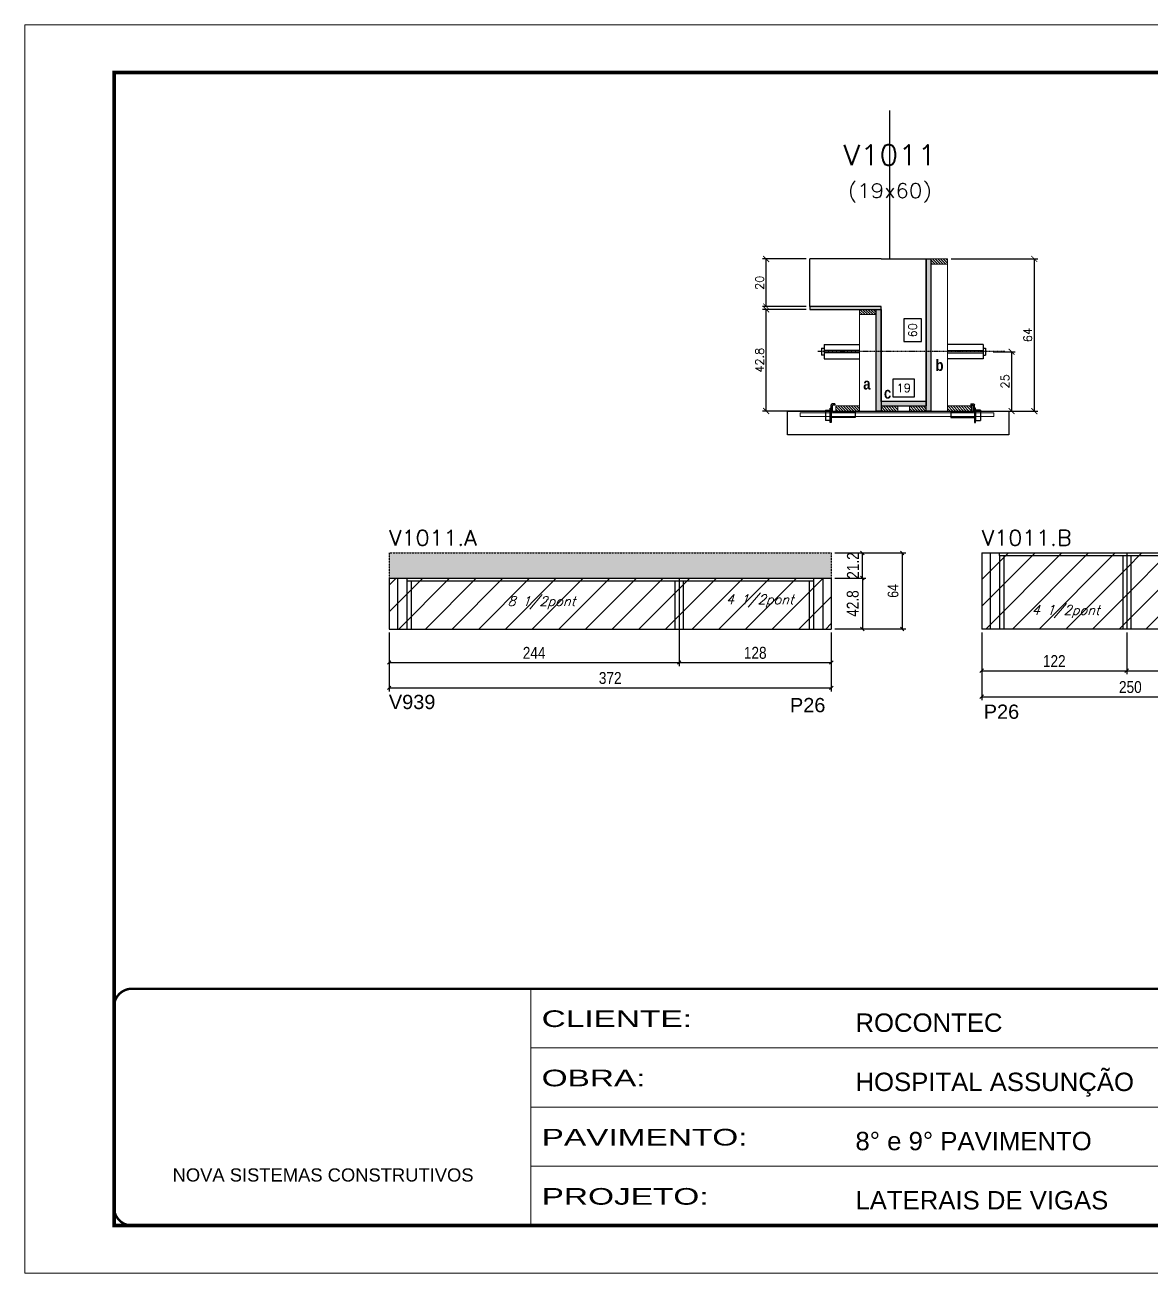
# Model space of a CAD drawing. Extents: x -20960 to -5926, y -2106 to 21915.
# Drawn here: x -7438 to -6492, y 17420 to 18470 of the extents above; entities that cross this region are included whole.
import ezdxf
from ezdxf.enums import TextEntityAlignment as Align

# ---------------------------------------------------------------- set-up
doc = ezdxf.new("R2010")
doc.units = 0
for name, pattern in [('CONTINUO', [0]), ('DASHED', [0.75, 0.5, -0.25]), ('HIDDEN', [0.375, 0.25, -0.125])]:
    doc.linetypes.add(name, pattern=pattern)
for name, color, linetype in [('5', 5, 'Continuous'), ('barrote', 251, 'Continuous'), ('COTA', 241, 'Continuous'), ('Cota Seção (2x)', 4, 'Continuous'), ('detalhes', 4, 'Continuous'), ('Painéis', 200, 'Continuous'), ('presilha', 1, 'Continuous'), ('Reaproveitamento', 251, 'Continuous'), ('SARR_2.2x7', 40, 'Continuous'), ('SARR_3.5x7', 81, 'Continuous'), ('TENSOR', 3, 'Continuous'), ('texto', 7, 'Continuous'), ('Texto de Titulo', 7, 'Continuous'), ('Texto Qtd Sarr', 242, 'Continuous')]:
    doc.layers.add(name, color=color, linetype=linetype)
for name, color, linetype, lineweight in [('CONCRETO', 251, 'Continuous', 25), ('Folhas', 255, 'Continuous', 9), ('Hachura', 251, 'Continuous', 9), ('Madeira', 126, 'Continuous', 18), ('SARRAFO DE PRESSAO', 251, 'DASHED', 9), ('SCO-___-LAJ', 2, 'Continuous', 0), ('Texto Seção', 7, 'Continuous', 15)]:
    doc.layers.add(name, color=color, linetype=linetype, lineweight=lineweight)
doc.styles.add('ARIAL', font='arial.ttf')
doc.styles.add('COTA TECNICA', font='techl___.ttf', dxfattribs={"height": 10})
doc.styles.add('COTA TECNICA-50', font='techl___.ttf', dxfattribs={"height": 9})
doc.styles.add('REGUA-120', font='ROMANS.shx', dxfattribs={"height": 15})
doc.styles.add('Romans', font='romans.shx')
doc.styles.get("Standard").update_dxf_attribs({"font": 'arial.ttf'})
doc.styles.add('TECNICA', font='techb___.ttf', dxfattribs={"height": 10})
doc.styles.add('Tecnologia', font='')
doc.styles.get('Tecnologia').set_extended_font_data('Forgotten Futurist')
doc.dimstyles.new('COTA PAINEL-50', dxfattribs={"dimtxt": 9, "dimasz": 3, "dimexe": 3, "dimexo": 3, "dimgap": 3, "dimtad": 1, "dimdec": 1, "dimzin": 12, "dimdsep": 46, "dimtxsty": 'COTA TECNICA-50', "dimblk1": 'OBLIQUE', "dimblk2": 'OBLIQUE', "dimsah": 1, "dimcen": 0.9, "dimclrd": 4, "dimclre": 4, "dimclrt": 240, "dimadec": 1, "dimazin": 3, "dimtfac": 1, "dimtdec": 1, "dimtmove": 0, "dimatfit": 3, "dimfxl": 1, "dimtolj": 1, "dimtzin": 12, "dimarcsym": 0})
doc.dimstyles.new('Cota Seção (2x)', dxfattribs={"dimtxt": 7, "dimasz": 5, "dimexe": 3, "dimexo": 3, "dimgap": 2, "dimtad": 3, "dimdec": 1, "dimlfac": 0.5, "dimzin": 12, "dimdsep": 46, "dimtxsty": 'Romans', "dimblk": 'ARCHTICK', "dimcen": 0, "dimclrd": 4, "dimclre": 4, "dimclrt": 1, "dimadec": 1, "dimazin": 3, "dimtfac": 1, "dimtdec": 1, "dimtmove": 0, "dimatfit": 3, "dimldrblk": 'OBLIQUE', "dimfxl": 1, "dimtolj": 1, "dimtzin": 12, "dimarcsym": 0})
doc.dimstyles.new('Cota Seção interna', dxfattribs={"dimtxt": 7, "dimasz": 6, "dimexe": 0.18, "dimexo": 2, "dimgap": -4, "dimtad": 3, "dimdec": 1, "dimlfac": 0.5, "dimzin": 12, "dimdsep": 46, "dimtxsty": 'Romans', "dimblk": 'ARCHTICK', "dimcen": 0.09, "dimse1": 1, "dimse2": 1, "dimsd1": 1, "dimsd2": 1, "dimclrd": 180, "dimclre": 5, "dimclrt": 1, "dimadec": 0, "dimazin": 3, "dimtfac": 1, "dimtdec": 1, "dimtofl": 0, "dimtmove": 0, "dimatfit": 3, "dimldrblk": 'ARCHTICK', "dimfxl": 1, "dimtolj": 1, "dimtzin": 0, "dimarcsym": 0})
doc.dimstyles.new('PAINEL', dxfattribs={"dimtxt": 10, "dimasz": 3, "dimexe": 3, "dimexo": 3, "dimgap": 3, "dimtad": 1, "dimdec": 1, "dimzin": 12, "dimdsep": 46, "dimtxsty": 'COTA TECNICA', "dimblk1": 'OBLIQUE', "dimblk2": 'OBLIQUE', "dimsah": 1, "dimcen": 0.9, "dimclrd": 4, "dimclre": 4, "dimclrt": 240, "dimadec": 1, "dimazin": 3, "dimtfac": 1, "dimtdec": 1, "dimtmove": 0, "dimatfit": 3, "dimfxl": 1, "dimtolj": 1, "dimtzin": 12, "dimarcsym": 0})
pattern_1 = [(45, (4755, 1148.575), (-11.22532, 11.22532), [])]

# ---------------------------------------------------------------- blocks, each defined once
blk = doc.blocks.new('9999999999')
at = {"color": 30, "linetype": 'CONTINUO'}
for p, q in [((98564.6, 34230.2), (98564.6, 34429.4)), ((98564.6, 34379.6), (99584, 34379.6)), ((98564.6, 34329.8), (99488, 34329.8)), ((98564.6, 34280), (99488, 34280))]:
    blk.add_line(p, q, dxfattribs=at)
at = {"color": 30, "linetype": 'CONTINUO', "const_width": 2}
blk.add_lwpolyline([(99584, 34230.2), (99584, 34414.4, 0.414214), (99569, 34429.4), (98229, 34429.4, 0.414214), (98214, 34414.4), (98214, 34245.2, 0.414214), (98229, 34230.2), (99584, 34230.2)], format="xyb", dxfattribs=at)
at = {"layer": 'Folhas'}
blk.add_lwpolyline([(98139, 34190.2), (99624, 34190.2), (99624, 35240.2), (98139, 35240.2)], close=True, dxfattribs=at)
at = {"layer": 'Folhas', "color": 30, "const_width": 3}
blk.add_lwpolyline([(98214, 34230.2), (99584, 34230.2), (99584, 35200.2), (98214, 35200.2)], close=True, dxfattribs=at)
at = {"color": 7, "linetype": 'Continuous', "ltscale": 5, "style": 'ARIAL'}
for s, height, p in [('ROCONTEC', 15.48, (98837.7, 34393.1)), ('HOSPITAL ASSUNÇÃO', 15.483, (98837.7, 34343.3)), ('8° e 9° PAVIMENTO', 15.483, (98837.7, 34293.5)), ('NOVA SISTEMAS CONSTRUTIVOS', 11.059, (98263.2, 34267.2)), ('LATERAIS DE VIGAS', 15.483, (98837.7, 34243.7))]:
    blk.add_text(s, height=height, dxfattribs=at).set_placement(p)
at = {"layer": 'Folhas', "color": 7, "style": 'Tecnologia', "width": 1.5}
for s, p in [('CLIENTE:', (98573.7, 34397.2)), ('OBRA:', (98573.7, 34347.3)), ('PAVIMENTO:', (98573.7, 34297.5)), ('PROJETO:', (98573.7, 34247.7))]:
    blk.add_text(s, height=14, dxfattribs=at).set_placement(p)
blk = doc.blocks.new('titulo1')
at = {"layer": 'Defpoints', "color": 252, "linetype": 'HIDDEN', "ltscale": 2}
blk.add_line((0, 0), (0, 125), dxfattribs=at)
at = {"layer": 'Defpoints', "style": 'Romans', "oblique": 15}
blk.add_attdef('FOLHA', text='', height=10, dxfattribs=at).set_placement((0, 15.6), align=Align.MIDDLE_CENTER)
at = {"layer": 'Texto Qtd Sarr', "color": 3, "style": 'Romans', "oblique": 15}
for tag, height, p in [('TITULO', 17, (0, 71.4)), ('SEÇÃO', 12, (0, 41.5))]:
    blk.add_attdef(tag, text='', height=height, dxfattribs=at).set_placement(p, align=Align.MIDDLE_CENTER)
blk = doc.blocks.new('_ArchTick')
at = {"color": 0, "linetype": 'ByBlock', "const_width": 0.15}
blk.add_lwpolyline([(-0.5, -0.5), (0.5, 0.5)], dxfattribs=at)
blk = doc.blocks.new('*D6814')
at = {"layer": 'COTA', "color": 4, "lineweight": -2, "transparency": 16777216}
for p, q in [((-6781.2, 18230.4), (-6817.9, 18230.4)), ((-6814.9, 18144.8), (-6814.9, 18230.4)), ((-6763.6, 18144.8), (-6817.9, 18144.8))]:
    blk.add_line(p, q, dxfattribs=at)
at = {"layer": 'Defpoints', "color": 0, "transparency": 16777216}
for p in [(-6814.9, 18230.4), (-6778.2, 18230.4), (-6760.6, 18144.8)]:
    blk.add_point(p, dxfattribs=at)
at = {"layer": 'COTA', "color": 4, "lineweight": -2, "transparency": 16777216, "xscale": 5, "yscale": 5, "zscale": 5}
for p, rotation in [((-6814.9, 18230.4), 90), ((-6814.9, 18144.8), 270)]:
    blk.add_blockref('_ArchTick', p, dxfattribs=dict(at, rotation=rotation))
at = {"layer": 'COTA', "color": 1, "transparency": 16777216, "insert": (-6820.4, 18187.6), "char_height": 7, "attachment_point": 5, "rotation": 90, "style": 'Romans'}
blk.add_mtext('\\A1;42.8', dxfattribs=at)
blk = doc.blocks.new('_Oblique')
at = {"color": 0, "linetype": 'ByBlock', "lineweight": -2}
blk.add_line((-0.5, -0.5), (0.5, 0.5), dxfattribs=at)
blk = doc.blocks.new('*D6815')
at = {"layer": 'COTA', "color": 4, "lineweight": -2, "transparency": 16777216}
for p, q in [((-6781.2, 18272.8), (-6817.9, 18272.8)), ((-6814.9, 18232.8), (-6814.9, 18272.8)), ((-6781.2, 18232.8), (-6817.9, 18232.8))]:
    blk.add_line(p, q, dxfattribs=at)
at = {"layer": 'Defpoints', "color": 0, "transparency": 16777216}
for p in [(-6814.9, 18272.8), (-6778.2, 18272.8), (-6778.2, 18232.8)]:
    blk.add_point(p, dxfattribs=at)
at = {"layer": 'COTA', "color": 4, "lineweight": -2, "transparency": 16777216, "xscale": 5, "yscale": 5, "zscale": 5}
for p, rotation in [((-6814.9, 18272.8), 90), ((-6814.9, 18232.8), 270)]:
    blk.add_blockref('_ArchTick', p, dxfattribs=dict(at, rotation=rotation))
at = {"layer": 'COTA', "color": 1, "transparency": 16777216, "insert": (-6820.4, 18252.8), "char_height": 7, "attachment_point": 5, "rotation": 90, "style": 'Romans'}
blk.add_mtext('\\A1;20', dxfattribs=at)
blk = doc.blocks.new('*D6816')
at = {"layer": 'Cota Seção (2x)', "color": 180, "lineweight": -2, "transparency": 16777216}
for p, q in [((-6684.2, 18222.3), (-6699.2, 18222.3)), ((-6699.2, 18222.3), (-6699.2, 18203.3)), ((-6684.2, 18203.3), (-6684.2, 18222.3)), ((-6699.2, 18203.3), (-6684.2, 18203.3))]:
    blk.add_line(p, q, dxfattribs=at)
at = {"layer": 'Defpoints', "color": 0, "transparency": 16777216}
for p in [(-6718.2, 18272.8), (-6680.2, 18272.8), (-6718.2, 18152.8)]:
    blk.add_point(p, dxfattribs=at)
at = {"layer": 'Cota Seção (2x)', "color": 1, "transparency": 16777216, "insert": (-6691.7, 18212.8), "char_height": 7, "attachment_point": 5, "rotation": 90, "style": 'Romans'}
blk.add_mtext('\\A1;60', dxfattribs=at)
blk = doc.blocks.new('PRESILHA METÁLICA 1')
at = {"layer": 'presilha'}
for p, q in [((7.5, 10.6), (7.5, 19.9)), ((12, 21), (8.6, 21)), ((9, 11.6), (9, 18.9)), ((12, 19.5), (9.6, 19.5)), ((12, 21), (12, 19.5)), ((0, 13), (6, 13)), ((0, 13), (0, 0)), ((6, 0), (0, 0)), ((6, 15.5), (7.5, 15.5)), ((6, -2.5), (6, 15.5)), ((6, 13), (6, 0)), ((7.5, 15.5), (7.5, -2.5)), ((37.5, 4.1), (7.5, 4.1)), ((37.5, 11), (9.6, 11)), ((37.5, 11), (37.5, 4.1)), ((7.5, -2.5), (6, -2.5))]:
    blk.add_line(p, q, dxfattribs=at)
for centre, radius, start, end in [((8.6, 19.9), 1.14, 90, 180), ((9.6, 18.9), 0.57, 90, 180), ((9.6, 11.6), 0.57, 180, 270)]:
    blk.add_arc(centre, radius, start, end, dxfattribs=at)
blk = doc.blocks.new('*D6812')
at = {"layer": 'Cota Seção (2x)', "color": 180, "lineweight": -2, "transparency": 16777216}
for p, q in [((-6690.2, 18171.8), (-6708.2, 18171.8)), ((-6708.2, 18171.8), (-6708.2, 18156.8)), ((-6690.2, 18156.8), (-6690.2, 18171.8)), ((-6708.2, 18156.8), (-6690.2, 18156.8))]:
    blk.add_line(p, q, dxfattribs=at)
at = {"layer": 'Defpoints', "color": 0, "transparency": 16777216}
for p in [(-6718.2, 18152.8), (-6718.2, 18144.8), (-6680.2, 18144.8)]:
    blk.add_point(p, dxfattribs=at)
at = {"layer": 'Cota Seção (2x)', "color": 1, "transparency": 16777216, "insert": (-6699.2, 18164.3), "char_height": 7, "attachment_point": 5, "style": 'Romans'}
blk.add_mtext('\\A1;19', dxfattribs=at)
blk = doc.blocks.new('*D6817')
at = {"layer": 'COTA', "color": 4, "lineweight": -2, "transparency": 16777216}
for p, q in [((-6659.2, 18272.8), (-6586.3, 18272.8)), ((-6589.3, 18272.8), (-6589.3, 18144.8)), ((-6659.2, 18144.8), (-6586.3, 18144.8))]:
    blk.add_line(p, q, dxfattribs=at)
at = {"layer": 'Defpoints', "color": 0, "transparency": 16777216}
for p in [(-6662.2, 18272.8), (-6662.2, 18144.8), (-6589.3, 18144.8)]:
    blk.add_point(p, dxfattribs=at)
at = {"layer": 'COTA', "color": 4, "lineweight": -2, "transparency": 16777216, "xscale": 5, "yscale": 5, "zscale": 5}
for p, rotation in [((-6589.3, 18272.8), 90), ((-6589.3, 18144.8), 270)]:
    blk.add_blockref('_ArchTick', p, dxfattribs=dict(at, rotation=rotation))
at = {"layer": 'COTA', "color": 1, "transparency": 16777216, "insert": (-6594.8, 18208.8), "char_height": 7, "attachment_point": 5, "rotation": 90, "style": 'Romans'}
blk.add_mtext('\\A1;64', dxfattribs=at)
blk = doc.blocks.new('*D6813')
at = {"layer": 'COTA', "color": 4, "lineweight": -2, "transparency": 16777216}
for p, q in [((-6623.9, 18194.8), (-6605.4, 18194.8)), ((-6608.4, 18194.8), (-6608.4, 18144.8)), ((-6623.9, 18144.8), (-6605.4, 18144.8))]:
    blk.add_line(p, q, dxfattribs=at)
at = {"layer": 'Defpoints', "color": 0, "transparency": 16777216}
for p in [(-6626.9, 18194.8), (-6626.9, 18144.8), (-6608.4, 18144.8)]:
    blk.add_point(p, dxfattribs=at)
at = {"layer": 'COTA', "color": 4, "lineweight": -2, "transparency": 16777216, "xscale": 5, "yscale": 5, "zscale": 5}
for p, rotation in [((-6608.4, 18194.8), 90), ((-6608.4, 18144.8), 270)]:
    blk.add_blockref('_ArchTick', p, dxfattribs=dict(at, rotation=rotation))
at = {"layer": 'COTA', "color": 1, "transparency": 16777216, "insert": (-6613.9, 18169.8), "char_height": 7, "attachment_point": 5, "rotation": 90, "style": 'Romans'}
blk.add_mtext('\\A1;25', dxfattribs=at)
blk = doc.blocks.new('*D6818')
at = {"layer": 'COTA', "color": 4, "linetype": 'ByBlock', "lineweight": -2, "transparency": 16777216}
for p, q in [((-6888.1, 17968.5), (-6888.1, 17930.3)), ((-7132.1, 17958.5), (-7132.1, 17930.3)), ((-7132.1, 17933.3), (-6888.1, 17933.3))]:
    blk.add_line(p, q, dxfattribs=at)
at = {"layer": 'Defpoints', "color": 0, "linetype": 'ByBlock', "transparency": 16777216}
for p in [(-6888.1, 17971.5), (-7132.1, 17961.5), (-6888.1, 17933.3)]:
    blk.add_point(p, dxfattribs=at)
at = {"layer": 'COTA', "color": 4, "linetype": 'ByBlock', "lineweight": -2, "transparency": 16777216, "xscale": 3, "yscale": 3, "zscale": 3, "rotation": 180}
blk.add_blockref('_Oblique', (-7132.1, 17933.3), dxfattribs=at)
at = {"layer": 'COTA', "color": 4, "linetype": 'ByBlock', "lineweight": -2, "transparency": 16777216, "xscale": 3, "yscale": 3, "zscale": 3}
blk.add_blockref('_Oblique', (-6888.1, 17933.3), dxfattribs=at)
at = {"layer": 'COTA', "color": 240, "linetype": 'ByBlock', "transparency": 16777216, "insert": (-7010.1, 17941.4), "char_height": 10, "attachment_point": 5, "style": 'COTA TECNICA'}
blk.add_mtext('\\A1;244', dxfattribs=at)
blk = doc.blocks.new('*D6819')
at = {"layer": 'COTA', "color": 4, "linetype": 'ByBlock', "lineweight": -2, "transparency": 16777216}
for p, q in [((-6888.1, 17968.5), (-6888.1, 17930.3)), ((-6760.1, 17958.5), (-6760.1, 17930.3)), ((-6888.1, 17933.3), (-6760.1, 17933.3))]:
    blk.add_line(p, q, dxfattribs=at)
at = {"layer": 'Defpoints', "color": 0, "linetype": 'ByBlock', "transparency": 16777216}
for p in [(-6888.1, 17971.5), (-6760.1, 17961.5), (-6760.1, 17933.3)]:
    blk.add_point(p, dxfattribs=at)
at = {"layer": 'COTA', "color": 4, "linetype": 'ByBlock', "lineweight": -2, "transparency": 16777216, "xscale": 3, "yscale": 3, "zscale": 3, "rotation": 180}
blk.add_blockref('_Oblique', (-6888.1, 17933.3), dxfattribs=at)
at = {"layer": 'COTA', "color": 4, "linetype": 'ByBlock', "lineweight": -2, "transparency": 16777216, "xscale": 3, "yscale": 3, "zscale": 3}
blk.add_blockref('_Oblique', (-6760.1, 17933.3), dxfattribs=at)
at = {"layer": 'COTA', "color": 240, "linetype": 'ByBlock', "transparency": 16777216, "insert": (-6824.1, 17941.4), "char_height": 10, "attachment_point": 5, "style": 'COTA TECNICA'}
blk.add_mtext('\\A1;128', dxfattribs=at)
blk = doc.blocks.new('*D6820')
at = {"layer": 'COTA', "color": 4, "linetype": 'ByBlock', "lineweight": -2, "transparency": 16777216}
for p, q in [((-6757.1, 18004.3), (-6730.9, 18004.3)), ((-6733.9, 18004.3), (-6733.9, 17961.5)), ((-6757.1, 17961.5), (-6730.9, 17961.5))]:
    blk.add_line(p, q, dxfattribs=at)
at = {"layer": 'Defpoints', "color": 0, "linetype": 'ByBlock', "transparency": 16777216}
for p in [(-6760.1, 18004.3), (-6760.1, 17961.5), (-6733.9, 17961.5)]:
    blk.add_point(p, dxfattribs=at)
at = {"layer": 'COTA', "color": 4, "linetype": 'ByBlock', "lineweight": -2, "transparency": 16777216, "xscale": 3, "yscale": 3, "zscale": 3}
for p, rotation in [((-6733.9, 18004.3), 90), ((-6733.9, 17961.5), 270)]:
    blk.add_blockref('_Oblique', p, dxfattribs=dict(at, rotation=rotation))
at = {"layer": 'COTA', "color": 240, "linetype": 'ByBlock', "transparency": 16777216, "insert": (-6742, 17982.9), "char_height": 10, "attachment_point": 5, "rotation": 90, "style": 'COTA TECNICA'}
blk.add_mtext('\\A1;42.8', dxfattribs=at)
blk = doc.blocks.new('*D6821')
at = {"layer": 'COTA', "color": 4, "linetype": 'ByBlock', "lineweight": -2, "transparency": 16777216}
for p, q in [((-6757.1, 18025.5), (-6730.9, 18025.5)), ((-6733.9, 18004.3), (-6733.9, 18025.5)), ((-6757.1, 18004.3), (-6730.9, 18004.3))]:
    blk.add_line(p, q, dxfattribs=at)
at = {"layer": 'Defpoints', "color": 0, "linetype": 'ByBlock', "transparency": 16777216}
for p in [(-6760.1, 18025.5), (-6733.9, 18025.5), (-6760.1, 18004.3)]:
    blk.add_point(p, dxfattribs=at)
at = {"layer": 'COTA', "color": 4, "linetype": 'ByBlock', "lineweight": -2, "transparency": 16777216, "xscale": 3, "yscale": 3, "zscale": 3}
for p, rotation in [((-6733.9, 18025.5), 90), ((-6733.9, 18004.3), 270)]:
    blk.add_blockref('_Oblique', p, dxfattribs=dict(at, rotation=rotation))
at = {"layer": 'COTA', "color": 240, "linetype": 'ByBlock', "transparency": 16777216, "insert": (-6741.9, 18014.9), "char_height": 10, "attachment_point": 5, "rotation": 90, "style": 'COTA TECNICA'}
blk.add_mtext('\\A1;21.2', dxfattribs=at)
blk = doc.blocks.new('*D6822')
at = {"layer": 'COTA', "color": 4, "linetype": 'ByBlock', "lineweight": -2, "transparency": 16777216}
for p, q in [((-6633.5, 17958.5), (-6633.5, 17923.4)), ((-6511.5, 17958.5), (-6511.5, 17923.4)), ((-6633.5, 17926.4), (-6511.5, 17926.4))]:
    blk.add_line(p, q, dxfattribs=at)
at = {"layer": 'Defpoints', "color": 0, "linetype": 'ByBlock', "transparency": 16777216}
for p in [(-6633.5, 17961.5), (-6511.5, 17961.5), (-6511.5, 17926.4)]:
    blk.add_point(p, dxfattribs=at)
at = {"layer": 'COTA', "color": 4, "linetype": 'ByBlock', "lineweight": -2, "transparency": 16777216, "xscale": 3, "yscale": 3, "zscale": 3, "rotation": 180}
blk.add_blockref('_Oblique', (-6633.5, 17926.4), dxfattribs=at)
at = {"layer": 'COTA', "color": 4, "linetype": 'ByBlock', "lineweight": -2, "transparency": 16777216, "xscale": 3, "yscale": 3, "zscale": 3}
blk.add_blockref('_Oblique', (-6511.5, 17926.4), dxfattribs=at)
at = {"layer": 'COTA', "color": 240, "linetype": 'ByBlock', "transparency": 16777216, "insert": (-6572.5, 17934.5), "char_height": 10, "attachment_point": 5, "style": 'COTA TECNICA'}
blk.add_mtext('\\A1;122', dxfattribs=at)
blk = doc.blocks.new('*D6823')
at = {"layer": 'COTA', "color": 4, "linetype": 'ByBlock', "lineweight": -2, "transparency": 16777216}
for p, q in [((-6511.5, 17958.5), (-6511.5, 17923.4)), ((-6383.5, 17958.5), (-6383.5, 17923.4)), ((-6511.5, 17926.4), (-6383.5, 17926.4))]:
    blk.add_line(p, q, dxfattribs=at)
at = {"layer": 'Defpoints', "color": 0, "linetype": 'ByBlock', "transparency": 16777216}
for p in [(-6511.5, 17961.5), (-6383.5, 17961.5), (-6383.5, 17926.4)]:
    blk.add_point(p, dxfattribs=at)
at = {"layer": 'COTA', "color": 4, "linetype": 'ByBlock', "lineweight": -2, "transparency": 16777216, "xscale": 3, "yscale": 3, "zscale": 3, "rotation": 180}
blk.add_blockref('_Oblique', (-6511.5, 17926.4), dxfattribs=at)
at = {"layer": 'COTA', "color": 4, "linetype": 'ByBlock', "lineweight": -2, "transparency": 16777216, "xscale": 3, "yscale": 3, "zscale": 3}
blk.add_blockref('_Oblique', (-6383.5, 17926.4), dxfattribs=at)
at = {"layer": 'COTA', "color": 240, "linetype": 'ByBlock', "transparency": 16777216, "insert": (-6447.5, 17934.5), "char_height": 10, "attachment_point": 5, "style": 'COTA TECNICA'}
blk.add_mtext('\\A1;128', dxfattribs=at)
blk = doc.blocks.new('*D6827')
at = {"layer": 'COTA', "color": 4, "linetype": 'ByBlock', "lineweight": -2, "transparency": 16777216}
for p, q in [((-7132.1, 17958.5), (-7132.1, 17909)), ((-6760.1, 17958.5), (-6760.1, 17909)), ((-7132.1, 17912), (-6760.1, 17912))]:
    blk.add_line(p, q, dxfattribs=at)
at = {"layer": 'Defpoints', "color": 0, "linetype": 'ByBlock', "transparency": 16777216}
for p in [(-7132.1, 17961.5), (-6760.1, 17961.5), (-6760.1, 17912)]:
    blk.add_point(p, dxfattribs=at)
at = {"layer": 'COTA', "color": 4, "linetype": 'ByBlock', "lineweight": -2, "transparency": 16777216, "xscale": 3, "yscale": 3, "zscale": 3, "rotation": 180}
blk.add_blockref('_Oblique', (-7132.1, 17912), dxfattribs=at)
at = {"layer": 'COTA', "color": 4, "linetype": 'ByBlock', "lineweight": -2, "transparency": 16777216, "xscale": 3, "yscale": 3, "zscale": 3}
blk.add_blockref('_Oblique', (-6760.1, 17912), dxfattribs=at)
at = {"layer": 'COTA', "color": 240, "linetype": 'ByBlock', "transparency": 16777216, "insert": (-6946.1, 17920.2), "char_height": 10, "attachment_point": 5, "style": 'COTA TECNICA'}
blk.add_mtext('\\A1;372', dxfattribs=at)
blk = doc.blocks.new('*D6828')
at = {"layer": 'COTA', "color": 4, "linetype": 'ByBlock', "lineweight": -2, "transparency": 16777216}
for p, q in [((-6633.5, 17958.5), (-6633.5, 17901.5)), ((-6383.5, 17958.5), (-6383.5, 17901.5)), ((-6633.5, 17904.5), (-6383.5, 17904.5))]:
    blk.add_line(p, q, dxfattribs=at)
at = {"layer": 'Defpoints', "color": 0, "linetype": 'ByBlock', "transparency": 16777216}
for p in [(-6633.5, 17961.5), (-6383.5, 17961.5), (-6383.5, 17904.5)]:
    blk.add_point(p, dxfattribs=at)
at = {"layer": 'COTA', "color": 4, "linetype": 'ByBlock', "lineweight": -2, "transparency": 16777216, "xscale": 3, "yscale": 3, "zscale": 3, "rotation": 180}
blk.add_blockref('_Oblique', (-6633.5, 17904.5), dxfattribs=at)
at = {"layer": 'COTA', "color": 4, "linetype": 'ByBlock', "lineweight": -2, "transparency": 16777216, "xscale": 3, "yscale": 3, "zscale": 3}
blk.add_blockref('_Oblique', (-6383.5, 17904.5), dxfattribs=at)
at = {"layer": 'COTA', "color": 240, "linetype": 'ByBlock', "transparency": 16777216, "insert": (-6508.5, 17912.6), "char_height": 10, "attachment_point": 5, "style": 'COTA TECNICA'}
blk.add_mtext('\\A1;250', dxfattribs=at)
blk = doc.blocks.new('*D6830')
at = {"layer": 'COTA', "color": 4, "lineweight": -2, "transparency": 16777216}
for p, q in [((-6757.1, 18025.5), (-6697.5, 18025.5)), ((-6700.5, 18025.5), (-6700.5, 17961.5)), ((-6757.1, 17961.5), (-6697.5, 17961.5))]:
    blk.add_line(p, q, dxfattribs=at)
at = {"layer": 'Defpoints', "color": 0, "transparency": 16777216}
for p in [(-6760.1, 18025.5), (-6760.1, 17961.5), (-6700.5, 17961.5)]:
    blk.add_point(p, dxfattribs=at)
at = {"layer": 'COTA', "color": 4, "lineweight": -2, "transparency": 16777216, "xscale": 3, "yscale": 3, "zscale": 3}
for p, rotation in [((-6700.5, 18025.5), 90), ((-6700.5, 17961.5), 270)]:
    blk.add_blockref('_Oblique', p, dxfattribs=dict(at, rotation=rotation))
at = {"layer": 'COTA', "color": 240, "transparency": 16777216, "insert": (-6708.1, 17993.5), "char_height": 9, "attachment_point": 5, "rotation": 90, "style": 'COTA TECNICA-50'}
blk.add_mtext('\\A1;64', dxfattribs=at)

msp = doc.modelspace()

# ---------------------------------------------------------------- hatches: boundary and pattern name
at = {"layer": 'COTA', "linetype": 'DASHED', "ltscale": 0.3}
h = msp.add_hatch(dxfattribs=at)
h.set_pattern_fill('AR-CONC', color=256, scale=0.03)
h.set_pattern_definition([(50, (-139830.9504, -15491.048), (5.46554007, -0.47817257), [0.5715, -6.2865]), (355, (-139830.9504, -15491.048), (-1.05730264, 5.73170536), [0.4572, -5.02921753]), (100.4514447, (-139830.495, -15491.088), (4.40823741, 5.25353256), [0.48570026, -5.34270734]), (46.1842, (-139830.9504, -15489.524), (8.13237123, -1.26126984), [0.85725, -9.42975]), (96.6355576, (-139830.273, -15489.629), (7.122124, 7.42278374), [0.7285507, -8.01406824]), (351.184151, (-139830.95, -15489.524), (7.122124, 7.42278374), [0.685799, -7.54379196]), (21, (-139830.1884, -15489.905), (4.54843174, -3.06795595), [0.5715, -6.2865]), (326, (-139830.1884, -15489.905), (1.85406085, 5.52563898), [0.4572, -5.0292]), (71.451445, (-139829.8094, -15490.1606), (6.40249258, 2.45768307), [0.48570026, -5.34269813]), (37.5, (-139830.9504, -15491.048), (0.092658098, 2.536651166), [0, -4.96824, 0, -5.1054, 0, -5.04825]), (7.5, (-139830.9504, -15491.048), (2.004589875, 3.005417245), [0, -2.91084, 0, -4.85394, 0, -1.92405]), (327.5, (-139832.6497, -15491.048), (4.067717855, -0.17186232), [0, -1.905, 0, -5.9436, 0, -7.8867]), (317.5, (-139833.4117, -15491.048), (4.44387544, 0.76279473), [0, -2.4765, 0, -3.94716, 0, -5.6007])])
h.paths.add_polyline_path([(-6760.1, 18004.25), (-6760.1, 18025.45), (-7132.1, 18025.45), (-7132.1, 18004.25)])
at = {"layer": 'Hachura'}
h = msp.add_hatch(color=256, dxfattribs=at)
h.dxf.hatch_style = 1
h.paths.add_polyline_path([(-6680.23, 18272.8), (-6676.23, 18272.8), (-6676.23, 18144.8), (-6680.23, 18144.8)])
h = msp.add_hatch(dxfattribs=at)
h.set_pattern_fill('ANSI31', color=256, scale=0.5, angle=270, style=0)
h.set_pattern_definition([(315, (16169.5916, 9965.1546), (1.12253202, 1.12253202), [])])
h.paths.add_polyline_path([(-6662.23, 18268.4), (-6662.23, 18272.8), (-6676.23, 18272.8), (-6676.23, 18268.4)])
h = msp.add_hatch(color=256, dxfattribs=at)
h.dxf.hatch_style = 1
h.paths.add_polyline_path([(-6718.23, 18230.42), (-6718.23, 18232.82), (-6778.23, 18232.82), (-6778.23, 18230.42)])
h = msp.add_hatch(dxfattribs=at)
h.set_pattern_fill('ANSI31', color=256, scale=0.5, angle=270, style=0)
h.set_pattern_definition([(315, (16229.5916, 9922.7804), (1.12253202, 1.12253202), [])])
h.paths.add_polyline_path([(-6722.23, 18226.02), (-6722.23, 18230.42), (-6736.23, 18230.42), (-6736.23, 18226.02)])
h = msp.add_hatch(color=256, dxfattribs=at)
h.dxf.hatch_style = 1
h.paths.add_polyline_path([(-6722.23, 18230.42), (-6718.23, 18230.42), (-6718.23, 18144.8), (-6722.23, 18144.8)])
h = msp.add_hatch(dxfattribs=at)
h.set_pattern_fill('ANSI31', color=256, scale=0.5, angle=270, style=0)
h.set_pattern_definition([(315, (16229.5916, 9915.1546), (1.12253202, 1.12253202), [])])
h.paths.add_polyline_path([(-6756.23, 18144.8), (-6756.23, 18149.2), (-6736.23, 18149.2), (-6736.23, 18144.8)])
h = msp.add_hatch(color=256, dxfattribs=at)
h.dxf.hatch_style = 1
h.paths.add_polyline_path([(-6680.23, 18149.2), (-6680.23, 18152.8), (-6718.23, 18152.8), (-6718.23, 18149.2)])
h = msp.add_hatch(dxfattribs=at)
h.set_pattern_fill('ANSI31', color=256, scale=0.5, angle=270, style=0)
h.set_pattern_definition([(315, (16238.3916, 9915.1546), (1.12253202, 1.12253202), [])])
h.paths.add_polyline_path([(-6718.23, 18144.8), (-6718.23, 18149.2), (-6704.23, 18149.2), (-6704.23, 18144.8)])
h = msp.add_hatch(dxfattribs=at)
h.set_pattern_fill('ANSI31', color=256, scale=0.5, angle=270, style=0)
h.set_pattern_definition([(315, (16238.3937, 9915.1546), (1.12253202, 1.12253202), [])])
h.paths.add_polyline_path([(-6680.23, 18144.8), (-6680.23, 18149.2), (-6694.23, 18149.2), (-6694.23, 18144.8)])
h = msp.add_hatch(dxfattribs=at)
h.set_pattern_fill('ANSI31', color=256, scale=0.5, angle=270, style=0)
h.set_pattern_definition([(315, (16135.5916, 9915.1546), (1.12253202, 1.12253202), [])])
h.paths.add_polyline_path([(-6662.23, 18144.8), (-6662.23, 18149.2), (-6642.23, 18149.2), (-6642.23, 18144.8)])
at = {"layer": 'Reaproveitamento', "transparency": 33554684}
h = msp.add_hatch(dxfattribs=at)
h.set_pattern_fill('ANSI31', color=256, scale=5)
h.set_pattern_definition(pattern_1)
h.paths.add_polyline_path([(-6511.45, 18025.45), (-6633.45, 18025.45), (-6633.45, 17961.45), (-6511.45, 17961.45)])
h = msp.add_hatch(dxfattribs=at)
h.set_pattern_fill('ANSI31', color=256, scale=5)
h.set_pattern_definition(pattern_1)
h.paths.add_polyline_path([(-6383.45, 17961.45), (-6383.45, 18025.45), (-6511.45, 18025.45), (-6511.45, 17961.45)])
h = msp.add_hatch(dxfattribs=at)
h.set_pattern_fill('ANSI31', color=256, scale=5)
h.set_pattern_definition(pattern_1)
h.paths.add_polyline_path([(-6888.1, 17961.45), (-6888.1, 18004.25), (-7132.1, 18004.25), (-7132.1, 17961.45)])
h = msp.add_hatch(dxfattribs=at)
h.set_pattern_fill('ANSI31', color=256, scale=5)
h.set_pattern_definition(pattern_1)
h.paths.add_polyline_path([(-6760.1, 17961.45), (-6760.1, 18004.25), (-6888.1, 18004.25), (-6888.1, 17961.45)])

# ---------------------------------------------------------------- linework, layer by layer
at = {"ltscale": 3}
for p, q in [((-6768.23, 18197.85), (-6768.23, 18191.85)), ((-6768.23, 18197.85), (-6766.23, 18197.85)), ((-6766.23, 18200.85), (-6766.23, 18188.85)), ((-6766.23, 18200.85), (-6736.23, 18200.85)), ((-6632.23, 18200.85), (-6662.23, 18200.85)), ((-6632.23, 18200.85), (-6632.23, 18188.85)), ((-6632.23, 18197.85), (-6630.23, 18197.85)), ((-6630.23, 18197.85), (-6630.23, 18191.85)), ((-6766.23, 18191.85), (-6768.23, 18191.85)), ((-6736.23, 18195.85), (-6766.23, 18195.85)), ((-6736.23, 18193.85), (-6766.23, 18193.85)), ((-6766.23, 18188.85), (-6736.23, 18188.85)), ((-6662.23, 18195.85), (-6632.23, 18195.85)), ((-6662.23, 18193.85), (-6632.23, 18193.85)), ((-6632.23, 18188.85), (-6662.23, 18188.85)), ((-6632.23, 18191.85), (-6630.23, 18191.85))]:
    msp.add_line(p, q, dxfattribs=at)
at = {"layer": 'barrote'}
msp.add_lwpolyline([(-6610.86, 18124.8), (-6796.83, 18124.8), (-6796.83, 18144.8), (-6610.86, 18144.8)], close=True, dxfattribs=at)
at = {"layer": 'CONCRETO'}
for p, q in [((-6718.23, 18272.82), (-6778.23, 18272.82)), ((-6718.23, 18272.8), (-6718.23, 18272.8))]:
    msp.add_line(p, q, dxfattribs=at)
msp.add_lwpolyline([(-6718.23, 18272.8), (-6718.23, 18272.8), (-6680.23, 18272.8), (-6680.23, 18149.2), (-6680.23, 18149.2), (-6680.23, 18152.8), (-6718.23, 18152.8), (-6718.23, 18232.82), (-6778.23, 18232.82), (-6778.23, 18272.82)], dxfattribs=at)
at = {"layer": 'COTA', "linetype": 'DASHED', "ltscale": 0.3}
for p, q in [((-7132.1, 18025.45), (-6760.1, 18025.45)), ((-7132.1, 18025.45), (-7132.1, 18004.25)), ((-6760.1, 18025.45), (-6760.1, 18004.25))]:
    msp.add_line(p, q, dxfattribs=at)
at = {"layer": 'Madeira'}
for points in [[(-6662.23, 18268.4), (-6662.23, 18272.8), (-6676.23, 18272.8), (-6676.23, 18268.4)], [(-6662.23, 18272.8), (-6676.23, 18272.8), (-6676.23, 18144.8), (-6662.23, 18144.8)], [(-6722.23, 18226.02), (-6722.23, 18230.42), (-6736.23, 18230.42), (-6736.23, 18226.02)], [(-6722.23, 18230.42), (-6736.23, 18230.42), (-6736.23, 18144.8), (-6722.23, 18144.8)], [(-6756.23, 18144.8), (-6756.23, 18149.2), (-6736.23, 18149.2), (-6736.23, 18144.8)], [(-6718.23, 18144.8), (-6718.23, 18149.2), (-6704.23, 18149.2), (-6704.23, 18144.8)], [(-6680.23, 18144.8), (-6680.23, 18149.2), (-6694.23, 18149.2), (-6694.23, 18144.8)], [(-6662.23, 18144.8), (-6662.23, 18149.2), (-6642.23, 18149.2), (-6642.23, 18144.8)]]:
    msp.add_lwpolyline(points, close=True, dxfattribs=at)
at = {"layer": 'Painéis', "linetype": 'ByBlock'}
for p, q in [((-6633.45, 18025.45), (-6383.45, 18025.45)), ((-6633.45, 18025.45), (-6633.45, 17961.45)), ((-6511.45, 18025.45), (-6511.45, 17961.45)), ((-7132.1, 18004.25), (-6760.1, 18004.25)), ((-7132.1, 18004.25), (-7132.1, 17961.45)), ((-6888.1, 18004.25), (-6888.1, 17961.45)), ((-6760.1, 18004.25), (-6760.1, 17961.45)), ((-7132.1, 17961.45), (-6760.1, 17961.45)), ((-6383.45, 17961.45), (-6633.45, 17961.45))]:
    msp.add_line(p, q, dxfattribs=at)
at = {"layer": 'Painéis'}
for points in [[(-6680.23, 18272.8), (-6676.23, 18272.8), (-6676.23, 18144.8), (-6680.23, 18144.8)], [(-6718.23, 18230.42), (-6718.23, 18232.82), (-6778.23, 18232.82), (-6778.23, 18230.42)], [(-6722.23, 18230.42), (-6718.23, 18230.42), (-6718.23, 18144.8), (-6722.23, 18144.8)], [(-6680.23, 18149.2), (-6680.23, 18152.8), (-6718.23, 18152.8), (-6718.23, 18149.2)]]:
    msp.add_lwpolyline(points, close=True, dxfattribs=at)
at = {"layer": 'SARR_2.2x7', "linetype": 'Continuous', "ltscale": 50}
for p, q in [((-6626.45, 18025.45), (-6626.45, 17961.45)), ((-6618.45, 18023.25), (-6618.45, 18025.45)), ((-6618.45, 18023.25), (-6511.45, 18023.25)), ((-6511.45, 18023.25), (-6398.45, 18023.25)), ((-7125.1, 18004.25), (-7125.1, 17961.45)), ((-7117.1, 18002.05), (-6888.1, 18002.05)), ((-6888.1, 18002.05), (-6775.1, 18002.05)), ((-6767.1, 18004.25), (-6767.1, 17961.45))]:
    msp.add_line(p, q, dxfattribs=at)
at = {"layer": 'SARR_3.5x7'}
for p, q in [((-6618.45, 18023.25), (-6618.45, 17961.45)), ((-6614.95, 18023.25), (-6614.95, 17961.45)), ((-6514.95, 18023.25), (-6514.95, 17961.45)), ((-6507.95, 18023.25), (-6507.95, 17961.45)), ((-7117.1, 18004.25), (-7117.1, 17961.45)), ((-7113.6, 18002.05), (-7113.6, 17961.45)), ((-6891.6, 18002.05), (-6891.6, 17961.45)), ((-6884.6, 18002.05), (-6884.6, 17961.45)), ((-6778.6, 18002.05), (-6778.6, 17961.45)), ((-6775.1, 18004.25), (-6775.1, 17961.45))]:
    msp.add_line(p, q, dxfattribs=at)
at = {"layer": 'SCO-___-LAJ', "color": 1}
msp.add_lwpolyline([(-6623.37, 18143.46), (-6786.17, 18143.46), (-6786.17, 18140.27), (-6623.37, 18140.27)], close=True, dxfattribs=at)
at = {"layer": 'TENSOR', "linetype": 'HIDDEN', "ltscale": 0.5}
msp.add_line((-6614.23, 18194.85), (-6771.53, 18194.85), dxfattribs=at)

# ---------------------------------------------------------------- block references
at = {"layer": 'presilha', "yscale": 0.6666666666666666, "zscale": 0.6666666666666666}
for p, xscale in [((-6765.09, 18136.83), 0.6666666666666666), ((-6634.65, 18136.83), -0.6666666666666666)]:
    msp.add_blockref('PRESILHA METÁLICA 1', p, dxfattribs=dict(at, xscale=xscale))
at = {"layer": 'SARRAFO DE PRESSAO', "color": 6, "linetype": 'ByBlock'}
msp.add_blockref('9999999999', (-105577.48, -16770.54), dxfattribs=at)
at = {"layer": 'Texto Seção'}
ref = msp.add_blockref('titulo1', (-6710.91, 18272.8), dxfattribs=at)
ref.add_attrib('TITULO', 'V1011', dxfattribs={"layer": 'Texto de Titulo', "color": 7, "height": 17, "style": 'Romans', "width": 1.1}).set_placement((-6710.91, 18360.3), align=Align.MIDDLE_CENTER)
ref.add_attrib('SEÇÃO', '(19x60)', dxfattribs={"layer": 'Texto de Titulo', "color": 7, "height": 12, "style": 'Romans', "width": 1.1}).set_placement((-6710.91, 18330.3), align=Align.MIDDLE_CENTER)

# ---------------------------------------------------------------- texts
at = {"layer": '5', "linetype": 'Continuous'}
for s, p in [('V939', (-7132.33, 17894.11)), ('P26', (-6794.88, 17891.48)), ('P26', (-6631.85, 17885.92))]:
    msp.add_text(s, height=12, rotation=0.00004, dxfattribs=at).set_placement(p)
at = {"layer": 'detalhes', "style": 'TECNICA'}
for s, p in [('b', (-6672.4, 18178.61)), ('a', (-6733.23, 18162.99)), ('c', (-6715.8, 18155.29))]:
    msp.add_text(s, height=9.6, dxfattribs=at).set_placement(p)
at = {"layer": 'texto', "color": 2, "char_height": 8, "attachment_point": 5, "style": 'Romans'}
for s, insert in [('{\\Q19;\\C256;8 1/2pont}', (-7004, 17983.61)), ('{\\Q19;\\C256;4 1/2pont}', (-6820.27, 17985.07)), ('{\\Q19;\\C256;4 1/2pont}', (-6562.89, 17976.2))]:
    msp.add_mtext(s, dxfattribs=dict(at, insert=insert))
at = {"layer": 'Texto Seção', "style": 'REGUA-120', "width": 1.05}
for s, p in [('V1011.A', (-7132.1, 18031.64)), ('V1011.B', (-6633.45, 18031.64))]:
    msp.add_text(s, height=13, dxfattribs=at).set_placement(p)

# ---------------------------------------------------------------- dimensions: what is measured, and where the dimension line sits
at = {"layer": 'COTA'}
for base, p1, p2, dimstyle, picture, middle in [((-6814.94, 18272.82), (-6778.23, 18232.82), (-6778.23, 18272.82), 'Cota Seção (2x)', '*D6815', (-6820.44, 18252.82)), ((-6589.26, 18144.8), (-6662.23, 18272.8), (-6662.23, 18144.8), 'Cota Seção (2x)', '*D6817', (-6594.76, 18208.8)), ((-6814.94, 18230.42), (-6760.63, 18144.8), (-6778.23, 18230.42), 'Cota Seção (2x)', '*D6814', (-6820.44, 18187.61)), ((-6608.37, 18144.8), (-6626.92, 18194.77), (-6626.92, 18144.8), 'Cota Seção (2x)', '*D6813', (-6613.87, 18169.78)), ((-6700.49, 17961.45), (-6760.1, 18025.45), (-6760.1, 17961.45), 'COTA PAINEL-50', '*D6830', (-6708.08, 17993.45))]:
    dim = msp.add_linear_dim(base=base, p1=p1, p2=p2, angle=90, dimstyle=dimstyle, dxfattribs=at)
    dim.commit()
    dim.dimension.update_dxf_attribs({"geometry": picture, "text_midpoint": middle})
at = {"layer": 'COTA', "linetype": 'ByBlock'}
dim = msp.add_linear_dim(base=(-6733.88, 18025.45), p1=(-6760.1, 18004.25), p2=(-6760.1, 18025.45), angle=90, dimstyle='PAINEL', dxfattribs=at)
dim.commit()
dim.dimension.update_dxf_attribs({"geometry": '*D6821', "text_midpoint": (-6733.88, 18014.85), "dimtype": 160})
dim = msp.add_linear_dim(base=(-6733.88, 17961.45), p1=(-6760.1, 18004.25), p2=(-6760.1, 17961.45), angle=90, dimstyle='PAINEL', dxfattribs=at)
dim.commit()
dim.dimension.update_dxf_attribs({"geometry": '*D6820', "text_midpoint": (-6741.97, 17982.85)})
for base, p1, p2, picture, middle in [((-6888.1, 17933.3), (-7132.1, 17961.45), (-6888.1, 17971.45), '*D6818', (-7010.1, 17941.37)), ((-6760.1, 17911.98), (-7132.1, 17961.45), (-6760.1, 17961.45), '*D6827', (-6946.1, 17920.2)), ((-6511.45, 17926.41), (-6633.45, 17961.45), (-6511.45, 17961.45), '*D6822', (-6572.45, 17934.47)), ((-6383.45, 17904.54), (-6633.45, 17961.45), (-6383.45, 17961.45), '*D6828', (-6508.45, 17912.65))]:
    dim = msp.add_linear_dim(base=base, p1=p1, p2=p2, dimstyle='PAINEL', dxfattribs=at)
    dim.commit()
    dim.dimension.update_dxf_attribs({"geometry": picture, "text_midpoint": middle})
for base, p1, p2, picture, middle in [((-6760.1, 17933.3), (-6888.1, 17971.45), (-6760.1, 17961.45), '*D6819', (-6824.1, 17941.39)), ((-6383.45, 17926.41), (-6511.45, 17961.45), (-6383.45, 17961.45), '*D6823', (-6447.45, 17934.51))]:
    dim = msp.add_linear_dim(base=base, p1=p1, p2=p2, dimstyle='PAINEL', override={"dimtmove": 1}, dxfattribs=at)
    dim.commit()
    dim.dimension.update_dxf_attribs({"geometry": picture, "text_midpoint": middle})
at = {"layer": 'Cota Seção (2x)'}
dim = msp.add_linear_dim(base=(-6680.23, 18272.8), p1=(-6718.23, 18152.8), p2=(-6718.23, 18272.8), angle=90, dimstyle='Cota Seção interna', dxfattribs=at)
dim.commit()
dim.dimension.update_dxf_attribs({"geometry": '*D6816', "text_midpoint": (-6680.23, 18212.8), "dimtype": 160})
dim = msp.add_linear_dim(base=(-6718.23, 18152.8), p1=(-6680.23, 18144.8), p2=(-6718.23, 18144.8), angle=180, dimstyle='Cota Seção interna', dxfattribs=at)
dim.commit()
dim.dimension.update_dxf_attribs({"geometry": '*D6812', "text_midpoint": (-6699.23, 18164.3)})

doc.saveas('drawing.dxf')
